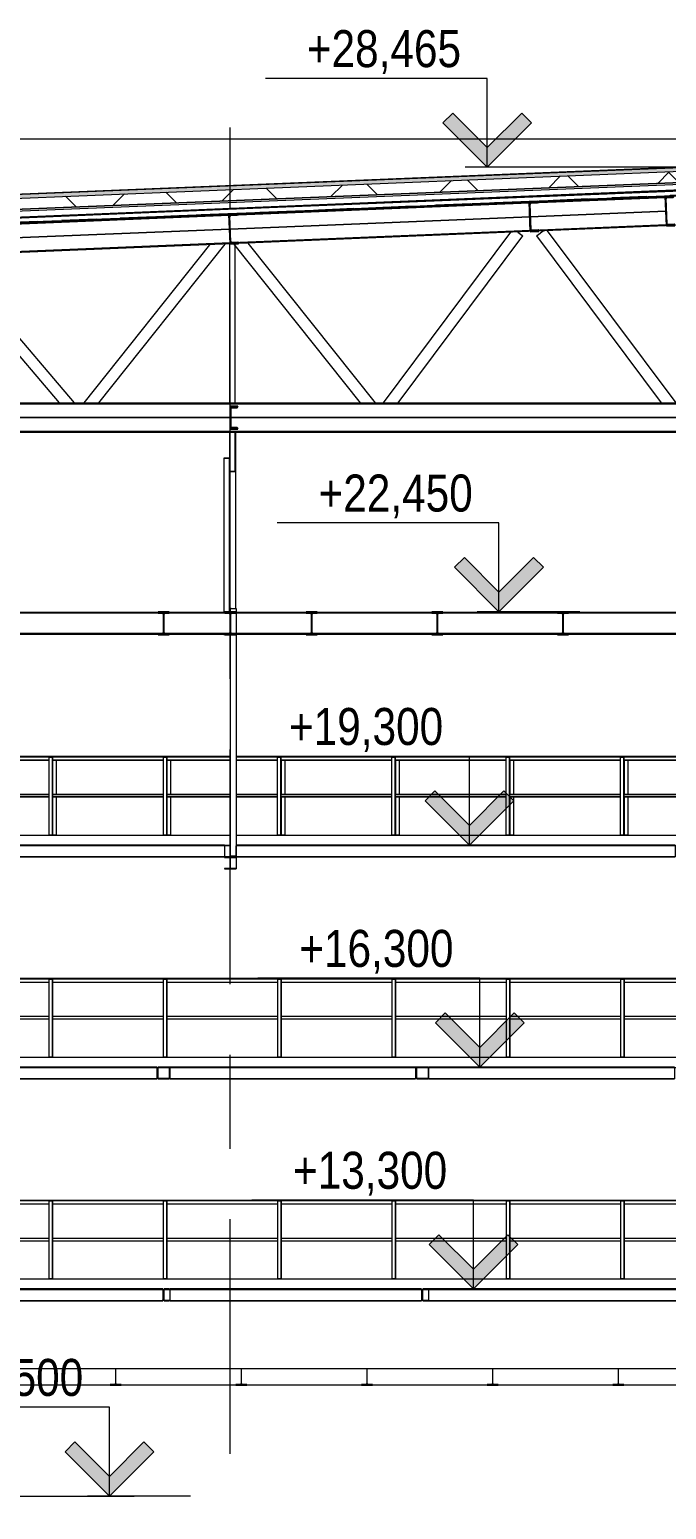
# Model space of a CAD drawing. Header units: millimetres. Extents: x -37960 to 31006, y -24503 to 30326.
# Drawn here: x -12498 to -3883, y 10320 to 30326 of the extents above; entities that cross this region are included whole.
import ezdxf

# ---------------------------------------------------------------- set-up
doc = ezdxf.new("R2010")
doc.units = ezdxf.units.MM
doc.linetypes.add('Осевые', pattern=[6350, 1270, -952.5, 3175, -952.5])
doc.linetypes.add('Сверху', pattern=[793.75, 476.25, -317.5])
for name, color, linetype, lineweight in [('_Сверху_', 7, 'Сверху', 9), ('Балясины', 7, 'Continuous', 9), ('Высотные отметки', 7, 'Continuous', 9), ('Каркас несущий', 7, 'Continuous', 9), ('Каркас несущий-1', 7, 'Continuous', 25), ('Общие ребра', 7, 'Continuous', 9), ('Ограждение', 7, 'Continuous', 9), ('Перекрытия', 7, 'Continuous', 9), ('Поручни', 7, 'Continuous', 9), ('Стены', 7, 'Continuous', 9), ('Структура _1_', 7, 'Continuous', 18), ('Тонкие линии', 7, 'Continuous', 9), ('Штриховка разреза-3', 7, 'Continuous', 9)]:
    doc.layers.add(name, color=color, linetype=linetype, lineweight=lineweight)
doc.layers.add('Оси-3', color=7, linetype='Осевые', lineweight=9, true_color=0xaaaaaa)
doc.styles.add('Arial Narrow', font='ARIALN.TTF', dxfattribs={"height": 500})

# ---------------------------------------------------------------- blocks, each defined once
blk = doc.blocks.new('Уголки стальные горячекатанные равнополочные ГОСТ 8509-93 - L200x20-451373-Разрез 3-3')
at = {"layer": 'Каркас несущий'}
for p, q in [((-15733, 25280), (8367, 25280)), ((-15733, 25266), (8367, 25266)), ((-15733, 25080), (-9783, 25080)), ((-9783, 25080), (-15733, 25080)), ((-9776, 25080), (2417, 25080)), ((2417, 25080), (-9776, 25080))]:
    blk.add_line(p, q, dxfattribs=at)
blk = doc.blocks.new('Уголки стальные горячекатанные равнополочные ГОСТ 8509-93 - L200x20-451398-Разрез 3-3')
at = {"layer": 'Каркас несущий'}
for p, q in [((-9783, 25080), (-15733, 25080)), ((-15733, 25080), (-9783, 25080)), ((2417, 25080), (-9776, 25080)), ((-9776, 25080), (2417, 25080)), ((8368, 24894), (-15733, 24894)), ((8367, 24880), (-15733, 24880))]:
    blk.add_line(p, q, dxfattribs=at)
blk = doc.blocks.new('Швеллеры стальные горячекатанные ГОСТ 8240-97_П_ - 30П-458163-Разрез 3-3')
at = {"layer": 'Каркас несущий'}
for p, q in [((-15733, 22450), (-9783, 22450)), ((-12671, 22439), (-10694, 22439)), ((-10671, 22439), (-9794, 22439)), ((-9703, 22450), (-3683, 22450)), ((-9703, 22439), (-8694, 22439)), ((-8671, 22439), (-6994, 22439)), ((-6971, 22439), (-5294, 22439)), ((-5271, 22439), (-3694, 22439)), ((-9783, 22150), (-15733, 22150)), ((-10694, 22161), (-12671, 22161)), ((-9794, 22161), (-10671, 22161)), ((-8694, 22161), (-9703, 22161)), ((-3683, 22150), (-9703, 22150)), ((-6994, 22161), (-8671, 22161)), ((-5294, 22161), (-6971, 22161)), ((-3694, 22161), (-5271, 22161))]:
    blk.add_line(p, q, dxfattribs=at)
blk = doc.blocks.new('Швеллеры стальные горячекатанные ГОСТ 8240-97_П_ - 40П-456598-Разрез 3-3')
at = {"layer": 'Каркас несущий-1'}
for p, q in [((-13746, 27668), (-13861, 27663)), ((-13861, 27663), (-13845, 27263)), ((-13838, 27292), (-13852, 27635)), ((-13838, 27650), (-13755, 27654)), ((-13746, 27663), (-13746, 27668)), ((-13845, 27263), (-13730, 27268)), ((-13739, 27281), (-13822, 27278)), ((-13730, 27268), (-13730, 27272))]:
    blk.add_line(p, q, dxfattribs=at)
for centre, radius, start, end in [((-13837, 27635), 15, 92.3469, 182.3469), ((-13755, 27663), 9, 272.3469, 2.3469), ((-13823, 27293), 15, 182.3469, 272.3469), ((-13739, 27272), 9, 2.3469, 92.3469)]:
    blk.add_arc(centre, radius, start, end, dxfattribs=at)
blk = doc.blocks.new('Швеллеры стальные горячекатанные ГОСТ 8240-97_П_ - 30П-490094-Разрез 3-3')
at = {"layer": 'Каркас несущий-1'}
for p, q in [((-9683, 25230), (-9783, 25230)), ((-9783, 25230), (-9783, 24930)), ((-9764, 25219), (-9690, 25219)), ((-9683, 25226), (-9683, 25230)), ((-9776, 24953), (-9776, 25207)), ((-9783, 24930), (-9683, 24930)), ((-9690, 24941), (-9764, 24941)), ((-9683, 24930), (-9683, 24934))]:
    blk.add_line(p, q, dxfattribs=at)
for centre, radius, start, end in [((-9764, 25207), 12, 90, 180), ((-9690, 25226), 7, 270, 0), ((-9764, 24953), 12, 180, 270), ((-9690, 24934), 7, 0, 90)]:
    blk.add_arc(centre, radius, start, end, dxfattribs=at)
blk = doc.blocks.new('Двутавры горячекатанные с паралельными гранями полок СТО АСЧМ 20-93 _Б_ - 30Б2-494751-Разрез 3-3')
at = {"layer": 'Каркас несущий-1'}
for p, q in [((8192, 22450), (8042, 22450)), ((8042, 22450), (8042, 22441)), ((8042, 22441), (8101, 22441)), ((8114, 22428), (8114, 22172)), ((8120, 22172), (8120, 22428)), ((8133, 22441), (8192, 22441)), ((8192, 22441), (8192, 22450)), ((8101, 22159), (8042, 22159)), ((8042, 22159), (8042, 22150)), ((8042, 22150), (8192, 22150)), ((8192, 22159), (8133, 22159)), ((8192, 22150), (8192, 22159))]:
    blk.add_line(p, q, dxfattribs=at)
for centre, start, end in [((8101, 22428), 0, 90), ((8133, 22428), 90, 180), ((8101, 22172), 270, 0), ((8133, 22172), 180, 270)]:
    blk.add_arc(centre, 13, start, end, dxfattribs=at)
blk = doc.blocks.new('Двутавры горячекатанные с паралельными гранями полок СТО АСЧМ 20-93 _Б_ - 30Б1-537504-Разрез 3-3')
at = {"layer": 'Каркас несущий'}
for p, q in [((-14096, 12224), (-14096, 12021)), ((-14090, 12021), (-14090, 12224)), ((-14109, 12008), (-14167, 12008)), ((-14167, 12008), (-14167, 12000)), ((-14018, 12008), (-14077, 12008)), ((-14018, 12000), (-14018, 12008)), ((-14167, 12000), (-14018, 12000))]:
    blk.add_line(p, q, dxfattribs=at)
for centre, start, end in [((-14109, 12021), 270, 0), ((-14077, 12021), 180, 270)]:
    blk.add_arc(centre, 13, start, end, dxfattribs=at)
blk = doc.blocks.new('Ограждение - 50х5-V18-Разрез 3-3')
at = {"layer": 'Балясины'}
for p, q in [((4776, 14490), (4776, 13435)), ((4776, 14490), (4778, 14490)), ((4776, 14490), (4776, 13435)), ((4778, 14490), (4816, 14490)), ((4816, 14490), (4821, 14490)), ((4821, 14490), (4821, 13435)), ((4821, 14490), (4823, 14490)), ((4823, 14490), (4826, 14490)), ((4826, 14490), (4826, 13435)), ((4778, 13435), (4776, 13435)), ((4816, 13435), (4778, 13435)), ((4821, 13435), (4816, 13435)), ((4823, 13435), (4821, 13435)), ((4826, 13435), (4823, 13435))]:
    blk.add_line(p, q, dxfattribs=at)
blk = doc.blocks.new('Ограждение - Ограждение-591092-Разрез 3-3')
at = {"layer": 'Поручни'}
for p, q in [((-13690, 14495), (6362, 14495)), ((-13688, 14500), (6373, 14500)), ((-13685, 14450), (-12235, 14450)), ((-13685, 14450), (-12235, 14450)), ((-12186, 14450), (-10688, 14450)), ((-12186, 14450), (-10688, 14450)), ((-10640, 14450), (-9141, 14450)), ((-10640, 14450), (-9141, 14450)), ((-9093, 14450), (-7595, 14450)), ((-9093, 14450), (-7595, 14450)), ((-7547, 14450), (-6048, 14450)), ((-7547, 14450), (-6048, 14450)), ((-6000, 14450), (-4502, 14450)), ((-6000, 14450), (-4502, 14450)), ((-4453, 14450), (-2955, 14450)), ((-4453, 14450), (-2955, 14450)), ((-13685, 13987), (-12235, 13987)), ((-13685, 13952), (-12235, 13952)), ((-12193, 13987), (-12190, 13987)), ((-12193, 13952), (-12190, 13952)), ((-12186, 13987), (-10688, 13987)), ((-12186, 13952), (-10688, 13952)), ((-10646, 13987), (-10643, 13987)), ((-10646, 13952), (-10643, 13952)), ((-10640, 13987), (-9141, 13987)), ((-10640, 13952), (-9141, 13952)), ((-9100, 13987), (-9096, 13987)), ((-9100, 13952), (-9096, 13952)), ((-9093, 13987), (-7595, 13987)), ((-9093, 13952), (-7595, 13952)), ((-7553, 13987), (-7550, 13987)), ((-7553, 13952), (-7550, 13952)), ((-7547, 13987), (-6048, 13987)), ((-7547, 13952), (-6048, 13952)), ((-6007, 13987), (-6003, 13987)), ((-6007, 13952), (-6003, 13952)), ((-6000, 13987), (-4502, 13987)), ((-6000, 13952), (-4502, 13952)), ((-4460, 13987), (-4457, 13987)), ((-4460, 13952), (-4457, 13952)), ((-4453, 13987), (-2955, 13987)), ((-4453, 13952), (-2955, 13952)), ((-13733, 13435), (6373, 13435)), ((-13723, 13295), (6357, 13295))]:
    blk.add_line(p, q, dxfattribs=at)
for p in [(-17012, 0), (-15466, 0), (-13919, 0), (-12373, 0), (-10826, 0), (-9279, 0)]:
    blk.add_blockref('Ограждение - 50х5-V18-Разрез 3-3', p)
blk = doc.blocks.new('Швеллеры стальные гнутые равнополочные  ГОСТ 8278-83_Гн_ - Гн160x80x5-593075-Разрез 3-3')
at = {"layer": 'Каркас несущий'}
for p, q in [((-183, 13293), (-183, 13147)), ((-178, 13152), (-178, 13288)), ((-103, 13300), (-176, 13300)), ((-171, 13295), (-103, 13295)), ((-103, 13295), (-103, 13300)), ((-176, 13140), (-103, 13140)), ((-103, 13145), (-171, 13145)), ((-103, 13140), (-103, 13145))]:
    blk.add_line(p, q, dxfattribs=at)
for centre, start, end in [((-176, 13293), 90, 180), ((-171, 13288), 90, 180), ((-176, 13147), 180, 270), ((-171, 13152), 180, 270)]:
    blk.add_arc(centre, 7, start, end, dxfattribs=at)
blk = doc.blocks.new('Швеллеры стальные гнутые равнополочные  ГОСТ 8278-83_Гн_ - Гн160x80x5-592953-Разрез 3-3')
at = {"layer": 'Каркас несущий'}
for p, q in [((3304, 13300), (-98, 13300)), ((-98, 13293), (-98, 13295)), ((-98, 13147), (-98, 13293)), ((3304, 13295), (3304, 13293)), ((3304, 13293), (3304, 13147)), ((-98, 13140), (-98, 13147)), ((-98, 13140), (3304, 13140)), ((3304, 13140), (-98, 13140)), ((3304, 13147), (3304, 13140))]:
    blk.add_line(p, q, dxfattribs=at)
blk = doc.blocks.new('Швеллеры стальные гнутые равнополочные  ГОСТ 8278-83_Гн_ - Гн160x80x5-593181-Разрез 3-3')
at = {"layer": 'Каркас несущий'}
for p, q in [((-10696, 13300), (-13678, 13300)), ((-13678, 13293), (-13678, 13288)), ((-13678, 13147), (-13678, 13293)), ((-10696, 13293), (-10696, 13147)), ((-10696, 13288), (-10696, 13293)), ((-13678, 13152), (-13678, 13147)), ((-13678, 13140), (-13678, 13147)), ((-13678, 13140), (-10696, 13140)), ((-10696, 13140), (-13678, 13140)), ((-10696, 13147), (-10696, 13152)), ((-10696, 13147), (-10696, 13140))]:
    blk.add_line(p, q, dxfattribs=at)
blk = doc.blocks.new('Ограждение - Ограждение-594142-Разрез 3-3')
at = {"layer": 'Поручни'}
for p, q in [((-13690, 17495), (6362, 17495)), ((-13688, 17500), (6373, 17500)), ((-13685, 17450), (-12235, 17450)), ((-13685, 17450), (-12235, 17450)), ((-12186, 17450), (-10688, 17450)), ((-12186, 17450), (-10688, 17450)), ((-10640, 17450), (-9141, 17450)), ((-10640, 17450), (-9141, 17450)), ((-9093, 17450), (-7595, 17450)), ((-9093, 17450), (-7595, 17450)), ((-7547, 17450), (-6048, 17450)), ((-7547, 17450), (-6048, 17450)), ((-6000, 17450), (-4502, 17450)), ((-6000, 17450), (-4502, 17450)), ((-4453, 17450), (-2955, 17450)), ((-4453, 17450), (-2955, 17450)), ((-13685, 16987), (-12235, 16987)), ((-13685, 16952), (-12235, 16952)), ((-12193, 16987), (-12190, 16987)), ((-12193, 16952), (-12190, 16952)), ((-12186, 16987), (-10688, 16987)), ((-12186, 16952), (-10688, 16952)), ((-10646, 16987), (-10643, 16987)), ((-10646, 16952), (-10643, 16952)), ((-10640, 16987), (-9141, 16987)), ((-10640, 16952), (-9141, 16952)), ((-9100, 16987), (-9096, 16987)), ((-9100, 16952), (-9096, 16952)), ((-9093, 16987), (-7595, 16987)), ((-9093, 16952), (-7595, 16952)), ((-7553, 16987), (-7550, 16987)), ((-7553, 16952), (-7550, 16952)), ((-7547, 16987), (-6048, 16987)), ((-7547, 16952), (-6048, 16952)), ((-6007, 16987), (-6003, 16987)), ((-6007, 16952), (-6003, 16952)), ((-6000, 16987), (-4502, 16987)), ((-6000, 16952), (-4502, 16952)), ((-4460, 16987), (-4457, 16987)), ((-4460, 16952), (-4457, 16952)), ((-4453, 16987), (-2955, 16987)), ((-4453, 16952), (-2955, 16952)), ((-13733, 16435), (6373, 16435)), ((-13723, 16295), (6357, 16295))]:
    blk.add_line(p, q, dxfattribs=at)
for p in [(-17012, 3000), (-15466, 3000), (-13919, 3000), (-12373, 3000), (-10826, 3000), (-9279, 3000)]:
    blk.add_blockref('Ограждение - 50х5-V18-Разрез 3-3', p)
blk = doc.blocks.new('Швеллеры стальные гнутые равнополочные  ГОСТ 8278-83_Гн_ - Гн160x80x5-598622-Разрез 3-3')
at = {"layer": 'Каркас несущий'}
for p, q in [((3224, 16300), (-98, 16300)), ((-98, 16293), (-98, 16288)), ((-98, 16147), (-98, 16293)), ((3224, 16293), (3224, 16147)), ((3224, 16288), (3224, 16293)), ((-98, 16152), (-98, 16147)), ((-98, 16140), (-98, 16147)), ((-98, 16140), (3224, 16140)), ((3224, 16140), (-98, 16140)), ((3224, 16147), (3224, 16152)), ((3224, 16147), (3224, 16140))]:
    blk.add_line(p, q, dxfattribs=at)
blk = doc.blocks.new('Швеллеры стальные гнутые равнополочные  ГОСТ 8278-83_Гн_ - Гн160x80x5-598671-Разрез 3-3')
at = {"layer": 'Каркас несущий'}
for p, q in [((-10776, 16300), (-13678, 16300)), ((-13678, 16293), (-13678, 16288)), ((-13678, 16147), (-13678, 16293)), ((-10776, 16293), (-10776, 16147)), ((-10776, 16288), (-10776, 16293)), ((-13678, 16152), (-13678, 16147)), ((-13678, 16140), (-13678, 16147)), ((-13678, 16140), (-10776, 16140)), ((-10776, 16140), (-13678, 16140)), ((-10776, 16147), (-10776, 16152)), ((-10776, 16147), (-10776, 16140))]:
    blk.add_line(p, q, dxfattribs=at)
blk = doc.blocks.new('Швеллеры стальные гнутые равнополочные  ГОСТ 8278-83_Гн_ - Гн160x80x5-598693-Разрез 3-3')
at = {"layer": 'Каркас несущий'}
for p, q in [((-10683, 16300), (-10683, 16295)), ((-10610, 16300), (-10683, 16300)), ((-10683, 16295), (-10615, 16295)), ((-10608, 16288), (-10608, 16152)), ((-10603, 16147), (-10603, 16293)), ((-10615, 16145), (-10683, 16145)), ((-10683, 16145), (-10683, 16140)), ((-10683, 16140), (-10610, 16140))]:
    blk.add_line(p, q, dxfattribs=at)
for centre, start, end in [((-10615, 16288), 0, 90), ((-10610, 16293), 0, 90), ((-10615, 16152), 270, 0), ((-10610, 16147), 270, 0)]:
    blk.add_arc(centre, 7, start, end, dxfattribs=at)
blk = doc.blocks.new('Ограждение - 50х5-6021116-Разрез 3-3')
at = {"layer": 'Балясины'}
for p, q in [((6800, 9550), (6800, 9087)), ((6850, 9550), (6850, 9087)), ((6800, 9052), (6800, 8535)), ((6850, 9052), (6850, 8535)), ((6850, 8535), (6800, 8535))]:
    blk.add_line(p, q, dxfattribs=at)
blk = doc.blocks.new('Ограждение - 50х5-V25-Разрез 3-3')
at = {"layer": 'Балясины'}
for p, q in [((-12197, 19435), (-12235, 19435)), ((-12186, 19435), (-12190, 19435))]:
    blk.add_line(p, q, dxfattribs=at)
blk = doc.blocks.new('Ограждение - 50х5-V26-Разрез 3-3')
at = {"layer": 'Балясины'}
for p, q in [((-6005, 20450), (-6005, 19987)), ((-6005, 19952), (-6005, 19435)), ((-6010, 19435), (-6048, 19435)), ((-6000, 19435), (-6003, 19435))]:
    blk.add_line(p, q, dxfattribs=at)
blk = doc.blocks.new('Ограждение - Ограждение-602424-Разрез 3-3')
at = {"layer": 'Поручни'}
for p, q in [((-9783, 20500), (-13738, 20500)), ((-12236, 20450), (-13725, 20450)), ((-13688, 20500), (-9783, 20500)), ((-13685, 20450), (-12236, 20450)), ((-13685, 20450), (-12236, 20450)), ((-10690, 20450), (-12187, 20450)), ((-12137, 20450), (-10690, 20450)), ((-12137, 20450), (-10690, 20450)), ((-9783, 20450), (-10642, 20450)), ((-10591, 20450), (-9783, 20450)), ((-10591, 20450), (-9783, 20450)), ((-9703, 20500), (-3683, 20500)), ((-3683, 20500), (-9703, 20500)), ((-9703, 20450), (-9145, 20450)), ((-9703, 20450), (-9145, 20450)), ((-9145, 20450), (-9703, 20450)), ((-7600, 20450), (-9097, 20450)), ((-9044, 20450), (-7600, 20450)), ((-9044, 20450), (-7600, 20450)), ((-6054, 20450), (-7551, 20450)), ((-7498, 20450), (-6054, 20450)), ((-7498, 20450), (-6054, 20450)), ((-4509, 20450), (-6006, 20450)), ((-5952, 20450), (-4509, 20450)), ((-5952, 20450), (-4509, 20450)), ((-3683, 20450), (-4461, 20450)), ((-4406, 20450), (-3683, 20450)), ((-4406, 20450), (-3683, 20450)), ((-13685, 19987), (-12236, 19987)), ((-12236, 19987), (-13685, 19987)), ((-13685, 19952), (-12236, 19952)), ((-12236, 19952), (-13685, 19952)), ((-12191, 19987), (-12194, 19987)), ((-12191, 19952), (-12194, 19952)), ((-10690, 19987), (-12187, 19987)), ((-10690, 19952), (-12187, 19952)), ((-12137, 19987), (-10690, 19987)), ((-12137, 19952), (-10690, 19952)), ((-10645, 19987), (-10649, 19987)), ((-10645, 19952), (-10649, 19952)), ((-9783, 19987), (-10642, 19987)), ((-9783, 19952), (-10642, 19952)), ((-10591, 19987), (-9783, 19987)), ((-10591, 19952), (-9783, 19952)), ((-9703, 19987), (-9145, 19987)), ((-9145, 19987), (-9703, 19987)), ((-9703, 19952), (-9145, 19952)), ((-9145, 19952), (-9703, 19952)), ((-9100, 19987), (-9103, 19987)), ((-9100, 19952), (-9103, 19952)), ((-7600, 19987), (-9097, 19987)), ((-7600, 19952), (-9097, 19952)), ((-9044, 19987), (-7600, 19987)), ((-9044, 19952), (-7600, 19952)), ((-7555, 19987), (-7558, 19987)), ((-7555, 19952), (-7558, 19952)), ((-6054, 19987), (-7551, 19987)), ((-6054, 19952), (-7551, 19952)), ((-7498, 19987), (-6054, 19987)), ((-7498, 19952), (-6054, 19952)), ((-6009, 19987), (-6013, 19987)), ((-6009, 19952), (-6013, 19952)), ((-6006, 19987), (-6003, 19987)), ((-4509, 19987), (-6006, 19987)), ((-6006, 19952), (-6003, 19952)), ((-4509, 19952), (-6006, 19952)), ((-5952, 19987), (-4509, 19987)), ((-5952, 19952), (-4509, 19952)), ((-4464, 19987), (-4467, 19987)), ((-4464, 19952), (-4467, 19952)), ((-3683, 19987), (-4461, 19987)), ((-3683, 19952), (-4461, 19952)), ((-4460, 19987), (-4457, 19987)), ((-4460, 19952), (-4457, 19952)), ((-4406, 19987), (-3683, 19987)), ((-4406, 19952), (-3683, 19952)), ((-13737, 19435), (-9783, 19435)), ((-13733, 19435), (-9783, 19435)), ((-9703, 19435), (-3683, 19435)), ((-9703, 19435), (-3683, 19435)), ((-9863, 19295), (-9783, 19295)), ((-9783, 19295), (-9863, 19295))]:
    blk.add_line(p, q, dxfattribs=at)
for name, p in [('Ограждение - 50х5-6021116-Разрез 3-3', (-18986, 10900)), ('Ограждение - 50х5-6021116-Разрез 3-3', (-17440, 10900)), ('Ограждение - 50х5-6021116-Разрез 3-3', (-15894, 10900)), ('Ограждение - 50х5-6021116-Разрез 3-3', (-14348, 10900)), ('Ограждение - 50х5-V26-Разрез 3-3', (0, 0)), ('Ограждение - 50х5-6021116-Разрез 3-3', (-12802, 10900)), ('Ограждение - 50х5-V26-Разрез 3-3', (1547, 0)), ('Ограждение - 50х5-6021116-Разрез 3-3', (-11256, 10900)), ('Ограждение - 50х5-V25-Разрез 3-3', (0, 0)), ('Ограждение - 50х5-V25-Разрез 3-3', (1547, 0)), ('Ограждение - 50х5-V25-Разрез 3-3', (3093, 0)), ('Ограждение - 50х5-V25-Разрез 3-3', (4640, 0))]:
    blk.add_blockref(name, p)
blk = doc.blocks.new('Ограждение - Ограждение-602891-Разрез 3-3')
at = {"layer": 'Поручни'}
for p, q in [((-13733, 20450), (-12236, 20450)), ((-13733, 20450), (-12236, 20450)), ((-13690, 20495), (-9783, 20495)), ((-13688, 20500), (-9783, 20500)), ((-12187, 20450), (-10690, 20450)), ((-12187, 20450), (-10690, 20450)), ((-10642, 20450), (-9783, 20450)), ((-10642, 20450), (-9783, 20450)), ((-9703, 20500), (-3683, 20500)), ((-9703, 20495), (-3683, 20495)), ((-9703, 20450), (-9145, 20450)), ((-9703, 20450), (-9145, 20450)), ((-9097, 20450), (-7600, 20450)), ((-9097, 20450), (-7600, 20450)), ((-7551, 20450), (-6054, 20450)), ((-7551, 20450), (-6054, 20450)), ((-6006, 20450), (-4509, 20450)), ((-6006, 20450), (-4509, 20450)), ((-4461, 20450), (-3683, 20450)), ((-4461, 20450), (-3683, 20450)), ((-13733, 19987), (-12236, 19987)), ((-13733, 19952), (-12236, 19952)), ((-12194, 19987), (-12191, 19987)), ((-12194, 19952), (-12191, 19952)), ((-12187, 19987), (-10690, 19987)), ((-12187, 19952), (-10690, 19952)), ((-10649, 19987), (-10645, 19987)), ((-10649, 19952), (-10645, 19952)), ((-10642, 19987), (-9783, 19987)), ((-10642, 19952), (-9783, 19952)), ((-9703, 19987), (-9145, 19987)), ((-9703, 19952), (-9145, 19952)), ((-9103, 19987), (-9100, 19987)), ((-9103, 19952), (-9100, 19952)), ((-9097, 19987), (-7600, 19987)), ((-9097, 19952), (-7600, 19952)), ((-7558, 19987), (-7555, 19987)), ((-7558, 19952), (-7555, 19952)), ((-7551, 19987), (-6054, 19987)), ((-7551, 19952), (-6054, 19952)), ((-6013, 19987), (-6009, 19987)), ((-6013, 19952), (-6009, 19952)), ((-6006, 19987), (-4509, 19987)), ((-6006, 19952), (-4509, 19952)), ((-4467, 19987), (-4464, 19987)), ((-4467, 19952), (-4464, 19952)), ((-4461, 19987), (-3683, 19987)), ((-4461, 19952), (-3683, 19952)), ((-13733, 19435), (-9783, 19435)), ((-9703, 19435), (-3683, 19435)), ((-13723, 19295), (-9783, 19295)), ((-9703, 19295), (-3683, 19295))]:
    blk.add_line(p, q, dxfattribs=at)
for p in [(-17014, 6000), (-15468, 6000), (-13923, 6000), (-12377, 6000), (-10832, 6000), (-9287, 6000)]:
    blk.add_blockref('Ограждение - 50х5-V18-Разрез 3-3', p)
blk = doc.blocks.new('Швеллеры стальные гнутые равнополочные  ГОСТ 8278-83_Гн_ - Гн160x80x5-583658-Разрез 3-3')
at = {"layer": 'Каркас несущий'}
for p, q in [((2337, 19140), (2337, 19135)), ((2410, 19140), (2337, 19140)), ((2337, 19135), (2405, 19135)), ((2412, 19128), (2412, 18992)), ((2417, 18987), (2417, 19133)), ((2405, 18985), (2337, 18985)), ((2337, 18985), (2337, 18980)), ((2337, 18980), (2410, 18980))]:
    blk.add_line(p, q, dxfattribs=at)
for centre, start, end in [((2405, 19128), 0, 90), ((2410, 19133), 0, 90), ((2405, 18992), 270, 0), ((2410, 18987), 270, 0)]:
    blk.add_arc(centre, 7, start, end, dxfattribs=at)
blk = doc.blocks.new('Швеллеры стальные гнутые равнополочные  ГОСТ 8278-83_Гн_ - Гн160x80x5-609067-Разрез 3-3')
at = {"layer": 'Каркас несущий'}
for p, q in [((-3683, 19133), (-3683, 18987)), ((-3678, 18992), (-3678, 19128)), ((-3603, 19140), (-3676, 19140)), ((-3671, 19135), (-3603, 19135)), ((-3603, 19135), (-3603, 19140)), ((-3676, 18980), (-3603, 18980)), ((-3603, 18985), (-3671, 18985)), ((-3603, 18980), (-3603, 18985))]:
    blk.add_line(p, q, dxfattribs=at)
for centre, start, end in [((-3676, 19133), 90, 180), ((-3671, 19128), 90, 180), ((-3676, 18987), 180, 270), ((-3671, 18992), 180, 270)]:
    blk.add_arc(centre, 7, start, end, dxfattribs=at)
blk = doc.blocks.new('Швеллеры стальные гнутые равнополочные  ГОСТ 8278-83_Гн_ - Гн160x80x5-600901-Разрез 3-3')
at = {"layer": 'Каркас несущий'}
for p, q in [((-3763, 19300), (-9703, 19300)), ((-9703, 19293), (-9703, 19288)), ((-9703, 19147), (-9703, 19293)), ((-3763, 19293), (-3763, 19147)), ((-3763, 19288), (-3763, 19293)), ((-9703, 19152), (-9703, 19147)), ((-9703, 19140), (-9703, 19147)), ((-9703, 19140), (-3763, 19140)), ((-3763, 19140), (-9703, 19140)), ((-3763, 19147), (-3763, 19152)), ((-3763, 19147), (-3763, 19140))]:
    blk.add_line(p, q, dxfattribs=at)
blk = doc.blocks.new('Швеллеры стальные гнутые равнополочные  ГОСТ 8278-83_Гн_ - Гн160x80x5-600535-Разрез 3-3')
at = {"layer": 'Каркас несущий'}
for p, q in [((-15733, 19293), (-15733, 19298)), ((-15733, 19293), (-15733, 19288)), ((-15733, 19147), (-15733, 19293)), ((-9863, 19300), (-13733, 19300)), ((-9863, 19293), (-9863, 19147)), ((-9863, 19288), (-9863, 19293)), ((-15733, 19152), (-15733, 19147)), ((-15733, 19142), (-15733, 19147)), ((-13723, 19140), (-9863, 19140)), ((-9863, 19140), (-13723, 19140)), ((-9863, 19147), (-9863, 19152)), ((-9863, 19147), (-9863, 19140))]:
    blk.add_line(p, q, dxfattribs=at)
blk = doc.blocks.new('Швеллеры стальные гнутые равнополочные  ГОСТ 8278-83_Гн_ - Гн160x80x5-609068-Разрез 3-3')
at = {"layer": 'Каркас несущий'}
for p, q in [((-3683, 22500), (-3683, 22450)), ((-3603, 22500), (-3603, 20500)), ((-3603, 22500), (-3603, 20500)), ((-3683, 22150), (-3683, 20500)), ((-3683, 20450), (-3683, 19987)), ((-3603, 20450), (-3603, 19987)), ((-3603, 20450), (-3603, 19987)), ((-3683, 19952), (-3683, 19435)), ((-3603, 19952), (-3603, 19435)), ((-3603, 19952), (-3603, 19435)), ((-3683, 19295), (-3683, 18980)), ((-3603, 19295), (-3603, 18980)), ((-3603, 19295), (-3603, 18980)), ((-3676, 18980), (-3683, 18980)), ((-3681, 18980), (-3676, 18980)), ((-3603, 18980), (-3676, 18980)), ((-3671, 18980), (-3676, 18980)), ((-3676, 18980), (-3671, 18980)), ((-3603, 18980), (-3671, 18980))]:
    blk.add_line(p, q, dxfattribs=at)
blk = doc.blocks.new('Швеллеры стальные гнутые равнополочные  ГОСТ 8278-83_Гн_ - Гн160x80x5-609037-Разрез 3-3')
at = {"layer": 'Каркас несущий'}
for p, q in [((2417, 22500), (2417, 22450)), ((2417, 22500), (2424, 22500)), ((2424, 22500), (2419, 22500)), ((2424, 22500), (2497, 22500)), ((2429, 22500), (2424, 22500)), ((2424, 22500), (2429, 22500)), ((2429, 22500), (2497, 22500)), ((2497, 22500), (2497, 19153)), ((2497, 22500), (2497, 20500)), ((2417, 22150), (2417, 19153)), ((2497, 20497), (2497, 19153)), ((2424, 19153), (2417, 19153)), ((2419, 19153), (2424, 19153)), ((2429, 19153), (2424, 19153)), ((2424, 19153), (2429, 19153)), ((2497, 19153), (2424, 19153)), ((2497, 19153), (2429, 19153))]:
    blk.add_line(p, q, dxfattribs=at)
blk = doc.blocks.new('Высотные отметки - Высотная отметка - Стрелка-4455449-Разрез 3-3')
at = {"layer": 'Высотные отметки'}
blk.add_hatch(color=256, dxfattribs=at).paths.add_polyline_path([(-17708, 9933), (-17241, 9466), (-16774, 9933), (-16641, 9800), (-17241, 9200), (-17841, 9800)], flags=0)
for p, q in [((-17241, 10400), (-20241, 10400)), ((-17241, 9200), (-17241, 10400)), ((-17708, 9933), (-17841, 9800)), ((-17241, 9466), (-17708, 9933)), ((-16774, 9933), (-17241, 9466)), ((-16641, 9800), (-16774, 9933)), ((-17841, 9800), (-17241, 9200)), ((-17241, 9200), (-16641, 9800)), ((-16146, 9200), (-17538, 9200))]:
    blk.add_line(p, q, dxfattribs=at)

msp = doc.modelspace()

# ---------------------------------------------------------------- hatches: boundary and pattern name
at = {"layer": 'Штриховка разреза-3'}
h = msp.add_hatch(dxfattribs=at)
h.set_pattern_fill('FP_3', color=256, style=0, pattern_type=2)
h.set_pattern_definition([(0, (-3145.52, 6475), (812.8, 203.2), [67.056, -542.544, 67.056, -542.544, -3251.2]), (0, (-3145.52, 6475), (812.8, 203.2), [-1219.2, 67.056, -1152.144, 67.056, -542.544, -1422.4]), (0, (-3145.52, 6475), (812.8, 203.2), [-3048, 67.056, -339.344, 67.056, -948.944]), (120, (-2840.72, 6576.6), (-582.3764, 602.3054), [67.056, -542.544, 67.056, -3793.744]), (120, (-2840.72, 6576.6), (-582.3764, 602.3054), [-676.656, -542.544, 67.056, -1152.144, -2032]), (120, (-2840.72, 6576.6), (-582.3764, 602.3054), [-2438.4, 67.056, -542.544, 67.056, -1355.344]), (120, (-2840.72, 6576.6), (-582.3764, 602.3054), [-3115.056, -339.344, 67.056, -948.944]), (240, (-2739.12, 6983), (-230.4236, -805.5054), [67.056, -542.544, 67.056, -542.544, -3251.2]), (240, (-2739.12, 6983), (-230.4236, -805.5054), [-1219.2, 67.056, -1152.144, 67.056, -542.544, -1422.4]), (240, (-2739.12, 6983), (-230.4236, -805.5054), [-3048, 67.056, -339.344, 67.056, -948.944])])
h.paths.add_polyline_path([(-16032.9, 27909.8), (-3682.9, 28409.8), (8667.1, 27909.8), (8667.1, 27959.8), (-3682.9, 28459.8), (-16032.9, 27959.8)], flags=0)
h = msp.add_hatch(dxfattribs=at)
h.set_pattern_fill('FP_4', color=256, style=0, pattern_type=2)
h.set_pattern_definition([(45, (-3145.5, 6475), (-707.107, 707.107), []), (135, (-3145.5, 6475), (-707.107, -707.107), [])])
h.paths.add_polyline_path([(8667.1, 27759.8), (8667.1, 27909.8), (-3682.9, 28409.8), (-16032.9, 27909.8), (-16032.9, 27759.8), (-3682.9, 28259.8), (8367.1, 27771.9)], flags=0)

# ---------------------------------------------------------------- linework, layer by layer
at = {"layer": '_Сверху_'}
for p, q in [((-16032.9, 27587.5), (-3682.9, 28087.5)), ((-15726.7, 27593.8), (-3676.7, 28093.8))]:
    msp.add_line(p, q, dxfattribs=at)
at = {"layer": 'Высотные отметки'}
for p, q in [((-6220.8, 28464), (-6306.6, 28464)), ((-3682.9, 28464), (-6220.8, 28464)), ((-6133.9, 22456.2), (-6148.1, 22456.2)), ((-6133.9, 22450), (-6133.9, 22456.2)), ((-6817.3, 19300), (-6434.7, 19300)), ((-6434.7, 19300), (-6548.1, 19300)), ((-7102.9, 16300), (-6139.4, 16300)), ((-6139.4, 16300), (-6408.6, 16300)), ((-7102.9, 13300), (-6238.6, 13300)), ((-6238.6, 13300), (-6493.6, 13300)), ((-14838.9, 10500), (-11085.1, 10500)), ((-11085.1, 10500), (-11417.2, 10500))]:
    msp.add_line(p, q, dxfattribs=at)
at = {"layer": 'Каркас несущий'}
for p, q in [((-15502.5, 27595.6), (-3682.9, 28080)), ((-5718.7, 27982.6), (-3898.4, 28057.2)), ((-13838.7, 27649.8), (-9800.2, 27815.3)), ((-9778.7, 27816.2), (-5740.2, 27981.7)), ((-5724.9, 27796.1), (-3891.1, 27871.3)), ((-3891.1, 27871.3), (-5724.9, 27796.1)), ((-3891.1, 27871.3), (-5724.9, 27796.1)), ((-5724.9, 27796.1), (-3891.1, 27871.3)), ((-3680.4, 27679.8), (-15692.9, 27187.5)), ((-13844.9, 27463.4), (-9792.9, 27629.4)), ((-9792.9, 27629.4), (-13844.9, 27463.4)), ((-9792.9, 27629.4), (-13844.9, 27463.4)), ((-13844.9, 27463.4), (-9792.9, 27629.4)), ((-9784.9, 27629.7), (-5732.9, 27795.8)), ((-5732.9, 27795.8), (-9784.9, 27629.7)), ((-5732.9, 27795.8), (-9784.9, 27629.7)), ((-9784.9, 27629.7), (-5732.9, 27795.8)), ((-5725.3, 27610), (-9763.5, 27444.5)), ((-3883.5, 27685.5), (-5703.5, 27610.9)), ((-9785.3, 27443.6), (-13823.5, 27278.1)), ((-10063.4, 27418.2), (-11765.9, 25280)), ((-11561.4, 25280), (-9851.9, 27426.8)), ((-9792.9, 27429.3), (-9792.9, 25280)), ((-9737.6, 27431.5), (-8024.4, 25280)), ((-9716.9, 25280), (-9716.9, 27432.4)), ((-7819.9, 25280), (-9539.5, 27439.6)), ((-5990.3, 27585.1), (-7713.3, 25280)), ((-7513.5, 25280), (-5826, 27537.6)), ((-5894.8, 27589), (-5840.4, 27548.4)), ((-5894.8, 27589), (-5840.4, 27548.4)), ((-5840.4, 27548.4), (-5826, 27537.6)), ((-5830.2, 27540.7), (-5840.4, 27548.4)), ((-5639.7, 27537.6), (-5625.3, 27548.4)), ((-5639.7, 27537.6), (-3952.3, 25280)), ((-5625.3, 27548.4), (-5635.5, 27540.7)), ((-5625.3, 27548.4), (-5552.1, 27603.1)), ((-5625.3, 27548.4), (-5552.1, 27603.1)), ((-3752.5, 25280), (-5490.8, 27605.6)), ((-13789.7, 27265.5), (-12098.3, 25280)), ((-11888.2, 25280), (-13586.6, 27273.8)), ((-9716.9, 25280), (-9716.9, 27405.6)), ((-9716.9, 25280), (-9716.9, 27405.6)), ((-9792.9, 24880), (-9792.9, 24350.1)), ((-9716.9, 24350.1), (-9716.9, 24880)), ((-9716.9, 24350.1), (-9716.9, 24880)), ((-9716.9, 24350.1), (-9716.9, 24880)), ((-9707.9, 22500.1), (-9707.9, 24880)), ((-9868.9, 24530), (-9868.9, 22450)), ((-9792.9, 24530), (-9868.9, 24530)), ((-9868.9, 24530), (-9868.9, 22450)), ((-9868.9, 24530), (-9868.9, 22450)), ((-9867.3, 24530), (-9863.4, 24530)), ((-9863.4, 24530), (-9867.3, 24530)), ((-9863.4, 24530), (-9807.6, 24530)), ((-9798.1, 24530), (-9807.6, 24530)), ((-9798.1, 24530), (-9807.6, 24530)), ((-9792.9, 22450), (-9792.9, 24530)), ((-9792.9, 24350.1), (-9716.9, 24350.1)), ((-9782.9, 22450), (-9782.9, 24350.1)), ((-9780.6, 24350.1), (-9778.2, 24350.1)), ((-9780.6, 24350.1), (-9778.2, 24350.1)), ((-9722.4, 24350.1), (-9778.2, 24350.1)), ((-9868.9, 22150), (-9792.9, 22150)), ((-9867.3, 22150), (-9863.4, 22150)), ((-9863.4, 22150), (-9867.3, 22150)), ((-9807.6, 22150), (-9863.4, 22150)), ((-9807.6, 22150), (-9798.1, 22150)), ((-9807.6, 22150), (-9798.1, 22150)), ((7397.1, 12000), (-14762.9, 12000))]:
    msp.add_line(p, q, dxfattribs=at)
at = {"layer": 'Общие ребра'}
for p, q in [((-16032.9, 27959.8), (-3682.9, 28459.8)), ((-16032.9, 27909.8), (-3682.9, 28409.8))]:
    msp.add_line(p, q, dxfattribs=at)
at = {"layer": 'Оси-3'}
msp.add_line((-9782.9, -22903.4), (-9782.9, 29000), dxfattribs=at)
at = {"layer": 'Перекрытия'}
for p, q in [((-16032.9, 27655), (-3682.9, 28155)), ((-16032.9, 27580), (-3682.9, 28080)), ((-3676.7, 28161.4), (-15726.7, 27661.4)), ((-15726.7, 27586.3), (-3676.7, 28086.3)), ((-10602.9, 16305), (-7262.9, 16305)), ((-10602.9, 16305), (-10602.9, 16300)), ((-7262.9, 16300), (-10602.9, 16300)), ((-7262.9, 16300), (-7262.9, 16305))]:
    msp.add_line(p, q, dxfattribs=at)
at = {"layer": 'Стены'}
for p, q in [((8667.1, 28843.8), (-16032.9, 28843.8)), ((-3682.9, 28259.8), (-15731.9, 27772)), ((-14762.8, 12224), (7397, 12224))]:
    msp.add_line(p, q, dxfattribs=at)
at = {"layer": 'Структура _1_'}
for p, q in [((-3682.9, 28464), (-16032.9, 27964)), ((-3682.9, 28230), (-16032.9, 27730)), ((-3682.9, 28230), (-16032.9, 27730)), ((-15730.9, 27772), (-3682.9, 28259.8))]:
    msp.add_line(p, q, dxfattribs=at)
at = {"layer": 'Тонкие линии'}
for p, q in [((-16032.9, 27647.5), (-3682.9, 28147.5)), ((-15726.7, 27653.8), (-3676.7, 28153.8))]:
    msp.add_line(p, q, dxfattribs=at)

# ---------------------------------------------------------------- block references
at = {"layer": 'Высотные отметки'}
for p in [(10934.5, 19264), (11093, 13256.2), (10693, 10100), (10832.4, 7100), (10747.4, 4100), (5823.8, 1300)]:
    msp.add_blockref('Высотные отметки - Высотная отметка - Стрелка-4455449-Разрез 3-3', p, dxfattribs=at)
at = {"layer": 'Каркас несущий'}
for name, p in [('Швеллеры стальные горячекатанные ГОСТ 8240-97_П_ - 40П-456598-Разрез 3-3', (9961.8, 408.3)), ('Швеллеры стальные горячекатанные ГОСТ 8240-97_П_ - 40П-456598-Разрез 3-3', (4060, 166.4)), ('Швеллеры стальные горячекатанные ГОСТ 8240-97_П_ - 40П-456598-Разрез 3-3', (8120, 332.8)), ('Уголки стальные горячекатанные равнополочные ГОСТ 8509-93 - L200x20-451373-Разрез 3-3', (0, 0)), ('Швеллеры стальные горячекатанные ГОСТ 8240-97_П_ - 30П-490094-Разрез 3-3', (0, 0)), ('Уголки стальные горячекатанные равнополочные ГОСТ 8509-93 - L200x20-451398-Разрез 3-3', (0, 0)), ('Швеллеры стальные горячекатанные ГОСТ 8240-97_П_ - 30П-458163-Разрез 3-3', (0, 0)), ('Двутавры горячекатанные с паралельными гранями полок СТО АСЧМ 20-93 _Б_ - 30Б2-494751-Разрез 3-3', (-18800, 0)), ('Двутавры горячекатанные с паралельными гранями полок СТО АСЧМ 20-93 _Б_ - 30Б2-494751-Разрез 3-3', (-17900, 0)), ('Швеллеры стальные гнутые равнополочные  ГОСТ 8278-83_Гн_ - Гн160x80x5-609037-Разрез 3-3', (-12200, 0)), ('Швеллеры стальные гнутые равнополочные  ГОСТ 8278-83_Гн_ - Гн160x80x5-609068-Разрез 3-3', (-6100, 0)), ('Двутавры горячекатанные с паралельными гранями полок СТО АСЧМ 20-93 _Б_ - 30Б2-494751-Разрез 3-3', (-16800, 0)), ('Двутавры горячекатанные с паралельными гранями полок СТО АСЧМ 20-93 _Б_ - 30Б2-494751-Разрез 3-3', (-15100, 0)), ('Двутавры горячекатанные с паралельными гранями полок СТО АСЧМ 20-93 _Б_ - 30Б2-494751-Разрез 3-3', (-13400, 0)), ('Швеллеры стальные гнутые равнополочные  ГОСТ 8278-83_Гн_ - Гн160x80x5-600535-Разрез 3-3', (0, 0)), ('Швеллеры стальные гнутые равнополочные  ГОСТ 8278-83_Гн_ - Гн160x80x5-600901-Разрез 3-3', (0, 0)), ('Швеллеры стальные гнутые равнополочные  ГОСТ 8278-83_Гн_ - Гн160x80x5-583658-Разрез 3-3', (-12200, 0)), ('Швеллеры стальные гнутые равнополочные  ГОСТ 8278-83_Гн_ - Гн160x80x5-609067-Разрез 3-3', (-6100, 0)), ('Швеллеры стальные гнутые равнополочные  ГОСТ 8278-83_Гн_ - Гн160x80x5-598671-Разрез 3-3', (0, 0)), ('Швеллеры стальные гнутые равнополочные  ГОСТ 8278-83_Гн_ - Гн160x80x5-593075-Разрез 3-3', (-10580, 3000)), ('Швеллеры стальные гнутые равнополочные  ГОСТ 8278-83_Гн_ - Гн160x80x5-598693-Разрез 3-3', (0, 0)), ('Швеллеры стальные гнутые равнополочные  ГОСТ 8278-83_Гн_ - Гн160x80x5-598622-Разрез 3-3', (-10500, 0)), ('Швеллеры стальные гнутые равнополочные  ГОСТ 8278-83_Гн_ - Гн160x80x5-593075-Разрез 3-3', (-7080, 3000)), ('Швеллеры стальные гнутые равнополочные  ГОСТ 8278-83_Гн_ - Гн160x80x5-598693-Разрез 3-3', (3500, 0)), ('Швеллеры стальные гнутые равнополочные  ГОСТ 8278-83_Гн_ - Гн160x80x5-598622-Разрез 3-3', (-7000, 0)), ('Швеллеры стальные гнутые равнополочные  ГОСТ 8278-83_Гн_ - Гн160x80x5-593181-Разрез 3-3', (0, 0)), ('Швеллеры стальные гнутые равнополочные  ГОСТ 8278-83_Гн_ - Гн160x80x5-593075-Разрез 3-3', (-10500, 0)), ('Швеллеры стальные гнутые равнополочные  ГОСТ 8278-83_Гн_ - Гн160x80x5-592953-Разрез 3-3', (-10500, 0)), ('Швеллеры стальные гнутые равнополочные  ГОСТ 8278-83_Гн_ - Гн160x80x5-593075-Разрез 3-3', (-7000, 0)), ('Швеллеры стальные гнутые равнополочные  ГОСТ 8278-83_Гн_ - Гн160x80x5-592953-Разрез 3-3', (-7000, 0)), ('Двутавры горячекатанные с паралельными гранями полок СТО АСЧМ 20-93 _Б_ - 30Б1-537504-Разрез 3-3', (2760, 0)), ('Двутавры горячекатанные с паралельными гранями полок СТО АСЧМ 20-93 _Б_ - 30Б1-537504-Разрез 3-3', (4460, 0)), ('Двутавры горячекатанные с паралельными гранями полок СТО АСЧМ 20-93 _Б_ - 30Б1-537504-Разрез 3-3', (6160, 0)), ('Двутавры горячекатанные с паралельными гранями полок СТО АСЧМ 20-93 _Б_ - 30Б1-537504-Разрез 3-3', (7860, 0)), ('Двутавры горячекатанные с паралельными гранями полок СТО АСЧМ 20-93 _Б_ - 30Б1-537504-Разрез 3-3', (9560, 0))]:
    msp.add_blockref(name, p, dxfattribs=at)
at = {"layer": 'Ограждение'}
for name in ['Ограждение - Ограждение-602424-Разрез 3-3', 'Ограждение - Ограждение-602891-Разрез 3-3', 'Ограждение - Ограждение-594142-Разрез 3-3', 'Ограждение - Ограждение-591092-Разрез 3-3']:
    msp.add_blockref(name, (0, 0), dxfattribs=at)

# ---------------------------------------------------------------- texts
at = {"layer": 'Высотные отметки', "char_height": 500, "width": 2499.191, "attachment_point": 1, "line_spacing_factor": 0.974696, "style": 'Arial Narrow'}
for s, insert in [('+28,465', (-8747.9, 30318.3)), ('+22,450', (-8589.4, 24310.5)), ('+19,300', (-8989.4, 21154.3)), ('+16,300', (-8850, 18154.3)), ('+13,300', (-8935, 15154.3)), ('+10,500', (-13858.6, 12354.3))]:
    msp.add_mtext(s, dxfattribs=dict(at, insert=insert))

doc.saveas('drawing.dxf')
